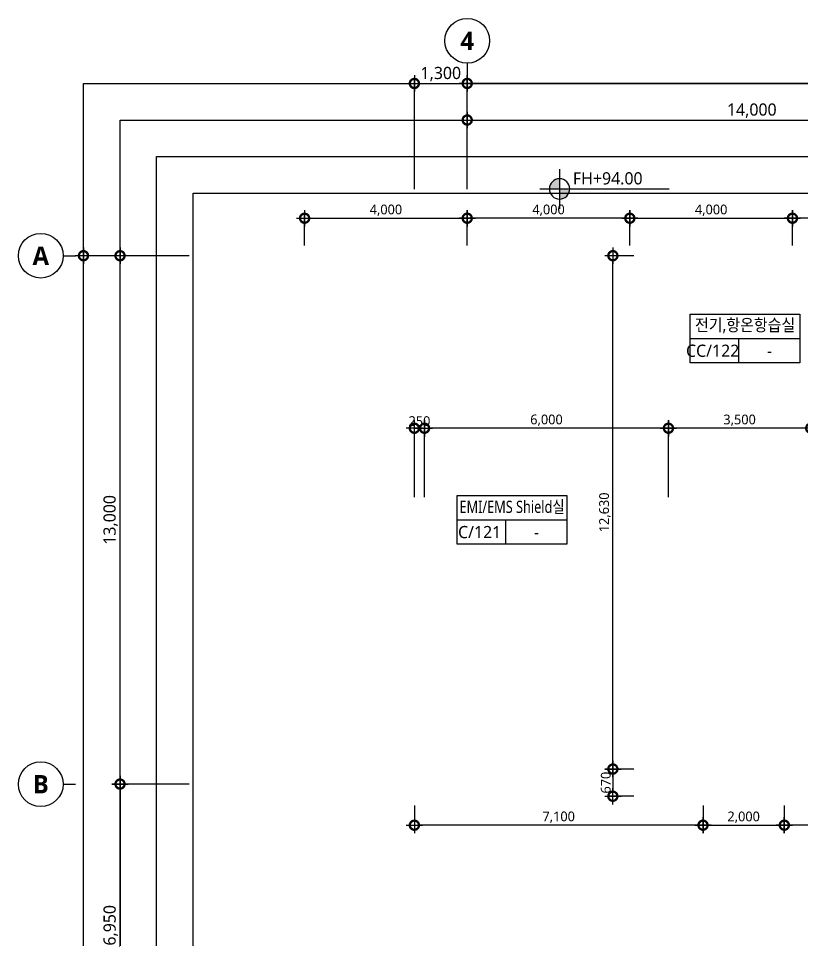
# Model space of a CAD drawing. Header units: millimetres. Extents: x 6046 to 249480, y 2179 to 57100.
# Drawn here: x 99570 to 118835, y 34436 to 57100 of the extents above; entities that cross this region are included whole.
import ezdxf
from ezdxf.enums import TextEntityAlignment as Align

# ---------------------------------------------------------------- set-up
doc = ezdxf.new("R2010")
doc.units = ezdxf.units.MM
doc.header["$LTSCALE"] = 100
doc.layers.get('DEFPOINTS').update_dxf_attribs({"color": 137})
for name, color, linetype in [('DIM', 7, 'Continuous'), ('DIM1', 7, 'Continuous'), ('SYM-BUB', 3, 'Continuous'), ('SYM-LEVEL', 7, 'Continuous'), ('TEXT-NOTE', 6, 'Continuous')]:
    doc.layers.add(name, color=color, linetype=linetype)
doc.layers.add('TEMP', color=171, linetype='Continuous', plot=False)
doc.styles.add('스타일1', font='malgun.ttf')
doc.styles.add('스타일2', font='malgunbd.ttf')
doc.dimstyles.new('GAUN-100', dxfattribs={"dimscale": 100, "dimtxt": 3, "dimasz": 1, "dimexe": 1, "dimexo": 1, "dimgap": 0.5, "dimtad": 1, "dimdec": 0, "dimzin": 1, "dimdsep": 46, "dimlunit": 6, "dimtxsty": '스타일1', "dimblk": 'GAUN-DOT', "dimcen": -2, "dimdle": 2, "dimclrd": 256, "dimclre": 256, "dimclrt": 3, "dimadec": 0, "dimazin": 0, "dimtfac": 1, "dimtdec": 0, "dimtix": 1, "dimtmove": 2, "dimatfit": 3, "dimldrblk": 'DOTSMALL', "dimfxl": 1, "dimtolj": 1, "dimtzin": 1, "dimarcsym": 0})
doc.dimstyles.new('GAUN-100-I', dxfattribs={"dimscale": 100, "dimtxt": 2.4, "dimasz": 1, "dimexe": 1, "dimexo": 1, "dimgap": 0.5, "dimtad": 1, "dimdec": 0, "dimzin": 1, "dimdsep": 46, "dimlunit": 6, "dimtxsty": '스타일1', "dimblk": 'GAUN-DOT', "dimcen": -2, "dimdle": 2, "dimclrd": 256, "dimclre": 256, "dimclrt": 4, "dimadec": 0, "dimazin": 0, "dimtfac": 1, "dimtdec": 0, "dimtix": 1, "dimtmove": 2, "dimatfit": 3, "dimldrblk": 'DOTSMALL', "dimfxl": 1, "dimtolj": 1, "dimtzin": 1, "dimarcsym": 0})

# ---------------------------------------------------------------- blocks, each defined once
blk = doc.blocks.new('GAUN-DOT')
at = {"linetype": 'ByBlock'}
for p, q in [((2, 0), (-2, 0)), ((0, -2), (0, 2))]:
    blk.add_line(p, q, dxfattribs=at)
at = {"const_width": 2.25}
blk.add_lwpolyline([(0, 0.28125, 1), (0, -0.28125, 1)], format="xyb", close=True, dxfattribs=at)
blk = doc.blocks.new('*D20')
at = {"layer": 'DEFPOINTS', "color": 0, "transparency": 16777216}
for p in [(124610, 54600), (110610, 52800), (124610, 52800)]:
    blk.add_point(p, dxfattribs=at)
at = {"layer": 'DIM', "lineweight": -2, "transparency": 16777216}
for p, q in [((110610, 52900), (110610, 54700)), ((124610, 52900), (124610, 54700)), ((110710, 54600), (124510, 54600))]:
    blk.add_line(p, q, dxfattribs=at)
at = {"layer": 'DIM', "lineweight": -2, "transparency": 16777216, "xscale": 100, "yscale": 100, "zscale": 100, "rotation": 180}
blk.add_blockref('GAUN-DOT', (110610, 54600), dxfattribs=at)
at = {"layer": 'DIM', "lineweight": -2, "transparency": 16777216, "xscale": 100, "yscale": 100, "zscale": 100}
blk.add_blockref('GAUN-DOT', (124610, 54600), dxfattribs=at)
at = {"layer": 'DIM', "color": 3, "transparency": 16777216, "insert": (117610, 54831), "char_height": 300, "attachment_point": 5, "style": '스타일1'}
blk.add_mtext('\\A1;14,000', dxfattribs=at)
blk = doc.blocks.new('_DotSmall')
at = {"color": 0, "linetype": 'ByBlock', "const_width": 0.5}
blk.add_lwpolyline([(-0.0625, 0, 1), (0.0625, 0, 1)], format="xyb", close=True, dxfattribs=at)
blk = doc.blocks.new('NEW_BUB')
at = {"layer": 'SYM-BUB', "color": 6}
blk.add_line((0, 3), (0, 0), dxfattribs=at)
blk.add_circle((0, 8.5), 5.5, dxfattribs=at)
at = {"layer": 'SYM-BUB', "color": 3, "style": '스타일2'}
blk.add_attdef('X', text='', height=4.5, dxfattribs=at).set_placement((0, 8.5), align=Align.MIDDLE)
blk = doc.blocks.new('*D21')
at = {"layer": 'DEFPOINTS', "color": 0, "transparency": 16777216}
for p in [(110610, 55500), (110610, 52800), (145610, 52800)]:
    blk.add_point(p, dxfattribs=at)
at = {"layer": 'DIM', "lineweight": -2, "transparency": 16777216}
for p, q in [((110610, 52900), (110610, 55600)), ((145610, 52900), (145610, 55600)), ((145510, 55500), (110710, 55500))]:
    blk.add_line(p, q, dxfattribs=at)
at = {"layer": 'DIM', "lineweight": -2, "transparency": 16777216, "xscale": 100, "yscale": 100, "zscale": 100, "rotation": 180}
blk.add_blockref('GAUN-DOT', (110610, 55500), dxfattribs=at)
at = {"layer": 'DIM', "lineweight": -2, "transparency": 16777216, "xscale": 100, "yscale": 100, "zscale": 100}
blk.add_blockref('GAUN-DOT', (145610, 55500), dxfattribs=at)
at = {"layer": 'DIM', "color": 3, "transparency": 16777216, "insert": (128110, 55730), "char_height": 300, "attachment_point": 5, "style": '스타일1'}
blk.add_mtext('\\A1;35,000', dxfattribs=at)
blk = doc.blocks.new('*D34')
at = {"layer": 'DEFPOINTS', "color": 0, "transparency": 16777216}
for p in [(101170, 51262), (103870, 51262), (103870, 8262)]:
    blk.add_point(p, dxfattribs=at)
at = {"layer": 'DIM', "lineweight": -2, "transparency": 16777216}
for p, q in [((103770, 51262), (101070, 51262)), ((101170, 8362), (101170, 51162)), ((103770, 8262), (101070, 8262))]:
    blk.add_line(p, q, dxfattribs=at)
at = {"layer": 'DIM', "lineweight": -2, "transparency": 16777216, "xscale": 100, "yscale": 100, "zscale": 100}
for p, rotation in [((101170, 51262), 90), ((101170, 8262), 270)]:
    blk.add_blockref('GAUN-DOT', p, dxfattribs=dict(at, rotation=rotation))
at = {"layer": 'DIM', "color": 3, "transparency": 16777216, "insert": (100940, 29762), "char_height": 300, "attachment_point": 5, "rotation": 90, "style": '스타일1'}
blk.add_mtext('\\A1;43,000', dxfattribs=at)
blk = doc.blocks.new('*D35')
at = {"layer": 'DEFPOINTS', "color": 0, "transparency": 16777216}
for p in [(102070, 51262), (103870, 51262), (103870, 38262)]:
    blk.add_point(p, dxfattribs=at)
at = {"layer": 'DIM', "lineweight": -2, "transparency": 16777216}
for p, q in [((103770, 51262), (101970, 51262)), ((102070, 38362), (102070, 51162)), ((103770, 38262), (101970, 38262))]:
    blk.add_line(p, q, dxfattribs=at)
at = {"layer": 'DIM', "lineweight": -2, "transparency": 16777216, "xscale": 100, "yscale": 100, "zscale": 100}
for p, rotation in [((102070, 51262), 90), ((102070, 38262), 270)]:
    blk.add_blockref('GAUN-DOT', p, dxfattribs=dict(at, rotation=rotation))
at = {"layer": 'DIM', "color": 3, "transparency": 16777216, "insert": (101839, 44762), "char_height": 300, "attachment_point": 5, "rotation": 90, "style": '스타일1'}
blk.add_mtext('\\A1;13,000', dxfattribs=at)
blk = doc.blocks.new('room')
at = {"layer": 'TEXT-NOTE'}
for p, q in [((0, 0), (0, 12)), ((0, 12), (27, 12)), ((27, 12), (27, 0)), ((0, 6), (27, 6)), ((12, 0), (12, 6)), ((27, 0), (0, 0))]:
    blk.add_line(p, q, dxfattribs=at)
at = {"layer": 'TEXT-NOTE', "color": 3, "style": '스타일1'}
for tag, p in [('실명', (13.5, 9.28)), ('101', (5.53, 3.02)), ('2400', (19.5, 3))]:
    blk.add_attdef(tag, text='', height=3, dxfattribs=at).set_placement(p, align=Align.MIDDLE)
blk = doc.blocks.new('*D48')
at = {"layer": 'DEFPOINTS', "color": 0, "transparency": 16777216}
for p in [(115560, 47017), (115560, 45217), (119060, 45217)]:
    blk.add_point(p, dxfattribs=at)
at = {"layer": 'DIM1', "lineweight": -2, "transparency": 16777216}
for p, q in [((115560, 45317), (115560, 47117)), ((118960, 47017), (115660, 47017)), ((119060, 45317), (119060, 47117))]:
    blk.add_line(p, q, dxfattribs=at)
at = {"layer": 'DIM1', "lineweight": -2, "transparency": 16777216, "xscale": 100, "yscale": 100, "zscale": 100, "rotation": 180}
blk.add_blockref('GAUN-DOT', (115560, 47017), dxfattribs=at)
at = {"layer": 'DIM1', "lineweight": -2, "transparency": 16777216, "xscale": 100, "yscale": 100, "zscale": 100}
blk.add_blockref('GAUN-DOT', (119060, 47017), dxfattribs=at)
at = {"layer": 'DIM1', "color": 4, "transparency": 16777216, "insert": (117310, 47211), "char_height": 240, "attachment_point": 5, "style": '스타일1'}
blk.add_mtext('\\A1;3,500', dxfattribs=at)
blk = doc.blocks.new('*D50')
at = {"layer": 'DEFPOINTS', "color": 0, "transparency": 16777216}
for p in [(109560, 47017), (109560, 45217), (115560, 45217)]:
    blk.add_point(p, dxfattribs=at)
at = {"layer": 'DIM1', "lineweight": -2, "transparency": 16777216}
for p, q in [((109560, 45317), (109560, 47117)), ((115460, 47017), (109660, 47017)), ((115560, 45317), (115560, 47117))]:
    blk.add_line(p, q, dxfattribs=at)
at = {"layer": 'DIM1', "lineweight": -2, "transparency": 16777216, "xscale": 100, "yscale": 100, "zscale": 100, "rotation": 180}
blk.add_blockref('GAUN-DOT', (109560, 47017), dxfattribs=at)
at = {"layer": 'DIM1', "lineweight": -2, "transparency": 16777216, "xscale": 100, "yscale": 100, "zscale": 100}
blk.add_blockref('GAUN-DOT', (115560, 47017), dxfattribs=at)
at = {"layer": 'DIM1', "color": 4, "transparency": 16777216, "insert": (112560, 47211), "char_height": 240, "attachment_point": 5, "style": '스타일1'}
blk.add_mtext('\\A1;6,000', dxfattribs=at)
blk = doc.blocks.new('*D51')
at = {"layer": 'DEFPOINTS', "color": 0, "transparency": 16777216}
for p in [(114808, 38632), (114193, 37962), (114808, 37962)]:
    blk.add_point(p, dxfattribs=at)
at = {"layer": 'DIM1', "lineweight": -2, "transparency": 16777216}
for p, q in [((114708, 38632), (114093, 38632)), ((114193, 38532), (114193, 38062)), ((114708, 37962), (114093, 37962))]:
    blk.add_line(p, q, dxfattribs=at)
at = {"layer": 'DIM1', "lineweight": -2, "transparency": 16777216, "xscale": 100, "yscale": 100, "zscale": 100}
for p, rotation in [((114193, 38632), 90), ((114193, 37962), 270)]:
    blk.add_blockref('GAUN-DOT', p, dxfattribs=dict(at, rotation=rotation))
at = {"layer": 'DIM1', "color": 4, "transparency": 16777216, "insert": (114019, 38297), "char_height": 240, "attachment_point": 5, "rotation": 90, "style": '스타일1'}
blk.add_mtext('\\A1;670', dxfattribs=at)
blk = doc.blocks.new('*D52')
at = {"layer": 'DEFPOINTS', "color": 0, "transparency": 16777216}
for p in [(114193, 51262), (114808, 51262), (114808, 38632)]:
    blk.add_point(p, dxfattribs=at)
at = {"layer": 'DIM1', "lineweight": -2, "transparency": 16777216}
for p, q in [((114708, 51262), (114093, 51262)), ((114193, 38732), (114193, 51162)), ((114708, 38632), (114093, 38632))]:
    blk.add_line(p, q, dxfattribs=at)
at = {"layer": 'DIM1', "lineweight": -2, "transparency": 16777216, "xscale": 100, "yscale": 100, "zscale": 100}
for p, rotation in [((114193, 51262), 90), ((114193, 38632), 270)]:
    blk.add_blockref('GAUN-DOT', p, dxfattribs=dict(at, rotation=rotation))
at = {"layer": 'DIM1', "color": 4, "transparency": 16777216, "insert": (113998, 44947), "char_height": 240, "attachment_point": 5, "rotation": 90, "style": '스타일1'}
blk.add_mtext('\\A1;12,630', dxfattribs=at)
blk = doc.blocks.new('*D57')
at = {"layer": 'DEFPOINTS', "color": 0, "transparency": 16777216}
for p in [(109560, 47017), (109310, 45217), (109560, 45217)]:
    blk.add_point(p, dxfattribs=at)
at = {"layer": 'DIM1', "lineweight": -2, "transparency": 16777216}
for p, q in [((109210, 47017), (109110, 47017)), ((109310, 45317), (109310, 47117)), ((109310, 47017), (109560, 47017)), ((109560, 45317), (109560, 47117)), ((109660, 47017), (109760, 47017))]:
    blk.add_line(p, q, dxfattribs=at)
at = {"layer": 'DIM1', "lineweight": -2, "transparency": 16777216, "xscale": 100, "yscale": 100, "zscale": 100}
blk.add_blockref('GAUN-DOT', (109310, 47017), dxfattribs=at)
at = {"layer": 'DIM1', "lineweight": -2, "transparency": 16777216, "xscale": 100, "yscale": 100, "zscale": 100, "rotation": 180}
blk.add_blockref('GAUN-DOT', (109560, 47017), dxfattribs=at)
at = {"layer": 'DIM1', "color": 4, "transparency": 16777216, "insert": (109435, 47191), "char_height": 240, "attachment_point": 5, "style": '스타일1'}
blk.add_mtext('\\A1;250', dxfattribs=at)
blk = doc.blocks.new('*D111')
at = {"layer": 'DEFPOINTS', "color": 0, "transparency": 16777216}
for p in [(110610, 55500), (109310, 52800), (110610, 52800)]:
    blk.add_point(p, dxfattribs=at)
at = {"layer": 'DIM', "lineweight": -2, "transparency": 16777216}
for p, q in [((109310, 52900), (109310, 55600)), ((110610, 52900), (110610, 55600)), ((109410, 55500), (110510, 55500))]:
    blk.add_line(p, q, dxfattribs=at)
at = {"layer": 'DIM', "lineweight": -2, "transparency": 16777216, "xscale": 100, "yscale": 100, "zscale": 100, "rotation": 180}
blk.add_blockref('GAUN-DOT', (109310, 55500), dxfattribs=at)
at = {"layer": 'DIM', "lineweight": -2, "transparency": 16777216, "xscale": 100, "yscale": 100, "zscale": 100}
blk.add_blockref('GAUN-DOT', (110610, 55500), dxfattribs=at)
at = {"layer": 'DIM', "color": 3, "transparency": 16777216, "insert": (109960, 55731), "char_height": 300, "attachment_point": 5, "style": '스타일1'}
blk.add_mtext('\\A1;1,300', dxfattribs=at)
blk = doc.blocks.new('*D158')
at = {"layer": 'DEFPOINTS', "color": 0, "transparency": 16777216}
for p in [(110610, 52184), (110610, 51409), (114610, 51409)]:
    blk.add_point(p, dxfattribs=at)
at = {"layer": 'DIM1', "lineweight": -2, "transparency": 16777216}
for p, q in [((110610, 51509), (110610, 52284)), ((114510, 52184), (110710, 52184)), ((114610, 51509), (114610, 52284))]:
    blk.add_line(p, q, dxfattribs=at)
at = {"layer": 'DIM1', "lineweight": -2, "transparency": 16777216, "xscale": 100, "yscale": 100, "zscale": 100, "rotation": 180}
blk.add_blockref('GAUN-DOT', (110610, 52184), dxfattribs=at)
at = {"layer": 'DIM1', "lineweight": -2, "transparency": 16777216, "xscale": 100, "yscale": 100, "zscale": 100}
blk.add_blockref('GAUN-DOT', (114610, 52184), dxfattribs=at)
at = {"layer": 'DIM1', "color": 4, "transparency": 16777216, "insert": (112610, 52378), "char_height": 240, "attachment_point": 5, "style": '스타일1'}
blk.add_mtext('\\A1;4,000', dxfattribs=at)
blk = doc.blocks.new('*D159')
at = {"layer": 'DEFPOINTS', "color": 0, "transparency": 16777216}
for p in [(110610, 52184), (106610, 51409), (110610, 51409)]:
    blk.add_point(p, dxfattribs=at)
at = {"layer": 'DIM1', "lineweight": -2, "transparency": 16777216}
for p, q in [((106610, 51509), (106610, 52284)), ((106710, 52184), (110510, 52184)), ((110610, 51509), (110610, 52284))]:
    blk.add_line(p, q, dxfattribs=at)
at = {"layer": 'DIM1', "lineweight": -2, "transparency": 16777216, "xscale": 100, "yscale": 100, "zscale": 100, "rotation": 180}
blk.add_blockref('GAUN-DOT', (106610, 52184), dxfattribs=at)
at = {"layer": 'DIM1', "lineweight": -2, "transparency": 16777216, "xscale": 100, "yscale": 100, "zscale": 100}
blk.add_blockref('GAUN-DOT', (110610, 52184), dxfattribs=at)
at = {"layer": 'DIM1', "color": 4, "transparency": 16777216, "insert": (108610, 52378), "char_height": 240, "attachment_point": 5, "style": '스타일1'}
blk.add_mtext('\\A1;4,000', dxfattribs=at)
blk = doc.blocks.new('*D178')
at = {"layer": 'DEFPOINTS', "color": 0, "transparency": 16777216}
for p in [(118410, 37837), (124185, 37837), (118410, 37250)]:
    blk.add_point(p, dxfattribs=at)
at = {"layer": 'DIM1', "lineweight": -2, "transparency": 16777216}
for p, q in [((118410, 37737), (118410, 37150)), ((124185, 37737), (124185, 37150)), ((124085, 37250), (118510, 37250))]:
    blk.add_line(p, q, dxfattribs=at)
at = {"layer": 'DIM1', "lineweight": -2, "transparency": 16777216, "xscale": 100, "yscale": 100, "zscale": 100, "rotation": 180}
blk.add_blockref('GAUN-DOT', (118410, 37250), dxfattribs=at)
at = {"layer": 'DIM1', "lineweight": -2, "transparency": 16777216, "xscale": 100, "yscale": 100, "zscale": 100}
blk.add_blockref('GAUN-DOT', (124185, 37250), dxfattribs=at)
at = {"layer": 'DIM1', "color": 4, "transparency": 16777216, "insert": (121297, 37442), "char_height": 240, "attachment_point": 5, "style": '스타일1'}
blk.add_mtext('\\A1;5,775', dxfattribs=at)
blk = doc.blocks.new('*D179')
at = {"layer": 'DEFPOINTS', "color": 0, "transparency": 16777216}
for p in [(116410, 37837), (118410, 37837), (118410, 37250)]:
    blk.add_point(p, dxfattribs=at)
at = {"layer": 'DIM1', "lineweight": -2, "transparency": 16777216}
for p, q in [((116410, 37737), (116410, 37150)), ((118410, 37737), (118410, 37150)), ((116510, 37250), (118310, 37250))]:
    blk.add_line(p, q, dxfattribs=at)
at = {"layer": 'DIM1', "lineweight": -2, "transparency": 16777216, "xscale": 100, "yscale": 100, "zscale": 100, "rotation": 180}
blk.add_blockref('GAUN-DOT', (116410, 37250), dxfattribs=at)
at = {"layer": 'DIM1', "lineweight": -2, "transparency": 16777216, "xscale": 100, "yscale": 100, "zscale": 100}
blk.add_blockref('GAUN-DOT', (118410, 37250), dxfattribs=at)
at = {"layer": 'DIM1', "color": 4, "transparency": 16777216, "insert": (117410, 37444), "char_height": 240, "attachment_point": 5, "style": '스타일1'}
blk.add_mtext('\\A1;2,000', dxfattribs=at)
blk = doc.blocks.new('*D180')
at = {"layer": 'DEFPOINTS', "color": 0, "transparency": 16777216}
for p in [(109310, 37837), (116410, 37837), (109310, 37250)]:
    blk.add_point(p, dxfattribs=at)
at = {"layer": 'DIM1', "lineweight": -2, "transparency": 16777216}
for p, q in [((109310, 37737), (109310, 37150)), ((116410, 37737), (116410, 37150)), ((116310, 37250), (109410, 37250))]:
    blk.add_line(p, q, dxfattribs=at)
at = {"layer": 'DIM1', "lineweight": -2, "transparency": 16777216, "xscale": 100, "yscale": 100, "zscale": 100, "rotation": 180}
blk.add_blockref('GAUN-DOT', (109310, 37250), dxfattribs=at)
at = {"layer": 'DIM1', "lineweight": -2, "transparency": 16777216, "xscale": 100, "yscale": 100, "zscale": 100}
blk.add_blockref('GAUN-DOT', (116410, 37250), dxfattribs=at)
at = {"layer": 'DIM1', "color": 4, "transparency": 16777216, "insert": (112860, 37445), "char_height": 240, "attachment_point": 5, "style": '스타일1'}
blk.add_mtext('\\A1;7,100', dxfattribs=at)
blk = doc.blocks.new('*D241')
at = {"layer": 'DEFPOINTS', "color": 0, "transparency": 16777216}
for p in [(118610, 52184), (114610, 51409), (118610, 51409)]:
    blk.add_point(p, dxfattribs=at)
at = {"layer": 'DIM1', "lineweight": -2, "transparency": 16777216}
for p, q in [((114610, 51509), (114610, 52284)), ((114710, 52184), (118510, 52184)), ((118610, 51509), (118610, 52284))]:
    blk.add_line(p, q, dxfattribs=at)
at = {"layer": 'DIM1', "lineweight": -2, "transparency": 16777216, "xscale": 100, "yscale": 100, "zscale": 100, "rotation": 180}
blk.add_blockref('GAUN-DOT', (114610, 52184), dxfattribs=at)
at = {"layer": 'DIM1', "lineweight": -2, "transparency": 16777216, "xscale": 100, "yscale": 100, "zscale": 100}
blk.add_blockref('GAUN-DOT', (118610, 52184), dxfattribs=at)
at = {"layer": 'DIM1', "color": 4, "transparency": 16777216, "insert": (116610, 52378), "char_height": 240, "attachment_point": 5, "style": '스타일1'}
blk.add_mtext('\\A1;4,000', dxfattribs=at)
blk = doc.blocks.new('*D242')
at = {"layer": 'DEFPOINTS', "color": 0, "transparency": 16777216}
for p in [(118610, 52184), (118610, 51409), (122610, 51409)]:
    blk.add_point(p, dxfattribs=at)
at = {"layer": 'DIM1', "lineweight": -2, "transparency": 16777216}
for p, q in [((118610, 51509), (118610, 52284)), ((122510, 52184), (118710, 52184)), ((122610, 51509), (122610, 52284))]:
    blk.add_line(p, q, dxfattribs=at)
at = {"layer": 'DIM1', "lineweight": -2, "transparency": 16777216, "xscale": 100, "yscale": 100, "zscale": 100, "rotation": 180}
blk.add_blockref('GAUN-DOT', (118610, 52184), dxfattribs=at)
at = {"layer": 'DIM1', "lineweight": -2, "transparency": 16777216, "xscale": 100, "yscale": 100, "zscale": 100}
blk.add_blockref('GAUN-DOT', (122610, 52184), dxfattribs=at)
at = {"layer": 'DIM1', "color": 4, "transparency": 16777216, "insert": (120610, 52378), "char_height": 240, "attachment_point": 5, "style": '스타일1'}
blk.add_mtext('\\A1;4,000', dxfattribs=at)
blk = doc.blocks.new('LEVEL1')
at = {"layer": 'SYM-LEVEL'}
h = blk.add_hatch(color=6, dxfattribs=at)
edge = h.paths.add_edge_path()
edge.add_ellipse((4.87, 0), major_axis=(1.77, 1.77), ratio=1, start_angle=405, end_angle=495)
edge.add_line((2.37, 0), (4.87, 0))
edge.add_line((4.87, 0), (4.87, 2.5))
edge = h.paths.add_edge_path()
edge.add_ellipse((4.87, 0), major_axis=(1.77, 1.77), ratio=1, start_angle=225, end_angle=315)
edge.add_line((7.37, 0), (4.87, 0))
edge.add_line((4.87, 0), (4.87, -2.5))
at = {"layer": 'SYM-LEVEL', "color": 6}
for p, q in [((4.87, 4.87), (4.87, -4.87)), ((0, 0), (9.74, 0)), ((9.07, 0), (31.8, 0))]:
    blk.add_line(p, q, dxfattribs=at)
blk.add_ellipse((4.87, 0), major_axis=(1.77, 1.77), ratio=1, start_param=5.497787, end_param=11.780972, dxfattribs=at)
at = {"layer": 'SYM-LEVEL', "color": 3, "style": '스타일1'}
for tag, p in [('1층-바닥마감', (8.16, 1.11)), ('EL-+100', (8.16, -3.93))]:
    blk.add_attdef(tag, p, '', height=3, dxfattribs=at)
blk = doc.blocks.new('*D314')
at = {"layer": 'DEFPOINTS', "color": 0, "transparency": 16777216}
for p in [(103870, 38262), (102070, 31312), (103870, 31312)]:
    blk.add_point(p, dxfattribs=at)
at = {"layer": 'DIM', "lineweight": -2, "transparency": 16777216}
for p, q in [((103770, 38262), (101970, 38262)), ((102070, 38162), (102070, 31412)), ((103770, 31312), (101970, 31312))]:
    blk.add_line(p, q, dxfattribs=at)
at = {"layer": 'DIM', "lineweight": -2, "transparency": 16777216, "xscale": 100, "yscale": 100, "zscale": 100}
for p, rotation in [((102070, 38262), 90), ((102070, 31312), 270)]:
    blk.add_blockref('GAUN-DOT', p, dxfattribs=dict(at, rotation=rotation))
at = {"layer": 'DIM', "color": 3, "transparency": 16777216, "insert": (101840, 34787), "char_height": 300, "attachment_point": 5, "rotation": 90, "style": '스타일1'}
blk.add_mtext('\\A1;6,950', dxfattribs=at)

msp = doc.modelspace()

# ---------------------------------------------------------------- linework, layer by layer
at = {"layer": 'TEMP'}
for points in [[(101170.3, 55500), (156550, 55500), (156550, 3900), (101170.3, 3900)], [(102070.3, 54600), (155650, 54600), (155650, 4800), (102070.3, 4800)], [(102970.3, 53700), (154750, 53700), (154750, 5700), (102970.3, 5700)], [(103870.3, 52800), (153850, 52800), (153850, 6600), (103870.3, 6600)], [(103870.3, 52800), (153850, 52800), (153850, 6600), (103870.3, 6600)]]:
    msp.add_lwpolyline(points, close=True, dxfattribs=at)

# ---------------------------------------------------------------- block references
at = {"layer": 'SYM-BUB', "xscale": 100, "yscale": 100, "zscale": 100}
msp.add_blockref('NEW_BUB', (110609.9, 55700), dxfattribs=at).add_auto_attribs({'X': '4'})
at = {"layer": 'SYM-BUB'}
ref = msp.add_blockref('NEW_BUB', (100970.3, 51262.2), dxfattribs=dict(at, xscale=100, yscale=100, zscale=100, rotation=90))
ref.add_attrib('X', 'A', dxfattribs={"color": 3, "height": 450, "style": '스타일2'}).set_placement((100120.3, 51262.2), align=Align.MIDDLE)
ref = msp.add_blockref('NEW_BUB', (100970.3, 38259.1), dxfattribs=dict(at, xscale=100, yscale=100, zscale=100, rotation=90))
ref.add_attrib('X', 'B', dxfattribs={"color": 3, "height": 450, "style": '스타일2'}).set_placement((100120.3, 38259.1), align=Align.MIDDLE)
at = {"layer": 'SYM-LEVEL'}
ref = msp.add_blockref('LEVEL1', (112394.2, 52905.3), dxfattribs=dict(at, xscale=100, yscale=100, zscale=100))
ref.add_attrib('1층-바닥마감', 'FH+94.00', (113209.9, 53015.8), dxfattribs={"color": 3, "height": 300, "style": '스타일1'})
at = {"layer": 'TEXT-NOTE'}
ref = msp.add_blockref('room', (116095.1, 48622.1), dxfattribs=dict(at, xscale=100, yscale=100, zscale=100))
ref.add_attrib('2400', '-', dxfattribs={"color": 3, "height": 300, "style": '스타일1'}).set_placement((118045.1, 48922.1), align=Align.MIDDLE_CENTER)
ref.add_attrib('101', 'CC/122', dxfattribs={"color": 3, "height": 300, "style": '스타일1'}).set_placement((116647.7, 48923.9), align=Align.MIDDLE)
ref.add_attrib('실명', '전기,항온항습실', dxfattribs={"color": 3, "height": 300, "style": '스타일1', "width": 0.9}).set_placement((117445.1, 49550.4), align=Align.MIDDLE)
ref = msp.add_blockref('room', (110363.4, 44160.5), dxfattribs=dict(at, xscale=100, yscale=100, zscale=100))
ref.add_attrib('2400', '-', dxfattribs={"color": 3, "height": 300, "style": '스타일1'}).set_placement((112313.4, 44460.5), align=Align.MIDDLE_CENTER)
ref.add_attrib('101', 'C/121', dxfattribs={"color": 3, "height": 300, "style": '스타일1'}).set_placement((110916, 44462.3), align=Align.MIDDLE)
ref.add_attrib('실명', 'EMI/EMS Shield실', dxfattribs={"color": 3, "height": 300, "style": '스타일1', "width": 0.8}).set_placement((111713.4, 45088.7), align=Align.MIDDLE)

# ---------------------------------------------------------------- dimensions: what is measured, and where the dimension line sits
at = {"layer": 'DIM'}
for base, p1, p2, angle, picture, middle in [((110609.9, 55500), (109309.9, 52800), (110609.9, 52800), 180, '*D111', (109959.9, 55731)), ((124609.9, 54600), (110609.9, 52800), (124609.9, 52800), 180, '*D20', (117609.9, 54831)), ((101170.3, 51262.2), (103870.3, 8262.2), (103870.3, 51262.2), 270, '*D34', (100940.1, 29762.2)), ((102070.3, 51262.2), (103870.3, 38262.2), (103870.3, 51262.2), 270, '*D35', (101839.3, 44762.2)), ((102070.3, 31312.2), (103870.3, 38262.2), (103870.3, 31312.2), 90, '*D314', (101840.1, 34787.2))]:
    dim = msp.add_linear_dim(base=base, p1=p1, p2=p2, angle=angle, dimstyle='GAUN-100', dxfattribs=at)
    dim.commit()
    dim.dimension.update_dxf_attribs({"geometry": picture, "text_midpoint": middle})
dim = msp.add_linear_dim(base=(110609.9, 55500), p1=(145609.9, 52800), p2=(110609.9, 52800), dimstyle='GAUN-100', dxfattribs=at)
dim.commit()
dim.dimension.update_dxf_attribs({"geometry": '*D21', "text_midpoint": (128109.9, 55730.2)})
at = {"layer": 'DIM1'}
for base, p1, p2, picture, middle in [((110609.9, 52183.7), (106609.9, 51409.2), (110609.9, 51409.2), '*D159', (108609.9, 52377.9)), ((118609.9, 52183.7), (114609.9, 51409.2), (118609.9, 51409.2), '*D241', (116609.9, 52377.9)), ((109559.5, 47017.1), (115559.5, 45217.1), (109559.5, 45217.1), '*D50', (112559.5, 47211.2)), ((115559.5, 47017.1), (119059.5, 45217.1), (115559.5, 45217.1), '*D48', (117309.5, 47211.2)), ((109309.9, 37250.3), (116409.9, 37837.2), (109309.9, 37837.2), '*D180', (112859.9, 37445)), ((118409.9, 37250.3), (124184.9, 37837.2), (118409.9, 37837.2), '*D178', (121297.4, 37442.4))]:
    dim = msp.add_linear_dim(base=base, p1=p1, p2=p2, dimstyle='GAUN-100-I', dxfattribs=at)
    dim.commit()
    dim.dimension.update_dxf_attribs({"geometry": picture, "text_midpoint": middle})
for base, p1, p2, angle, picture, middle in [((110609.9, 52183.7), (114609.9, 51409.2), (110609.9, 51409.2), 180, '*D158', (112609.9, 52377.9)), ((118609.9, 52183.7), (122609.9, 51409.2), (118609.9, 51409.2), 180, '*D242', (120609.9, 52377.9)), ((114193.1, 51262.2), (114807.6, 38631.8), (114807.6, 51262.2), 270, '*D52', (113998.4, 44947)), ((109559.5, 47017.1), (109309.9, 45217.1), (109559.5, 45217.1), 180, '*D57', (109434.7, 47191.1)), ((114193.1, 37962.2), (114807.6, 38631.8), (114807.6, 37962.2), 90, '*D51', (114019.2, 38297)), ((118409.9, 37250.3), (116409.9, 37837.2), (118409.9, 37837.2), 180, '*D179', (117409.9, 37444.4))]:
    dim = msp.add_linear_dim(base=base, p1=p1, p2=p2, angle=angle, dimstyle='GAUN-100-I', dxfattribs=at)
    dim.commit()
    dim.dimension.update_dxf_attribs({"geometry": picture, "text_midpoint": middle})

doc.saveas('drawing.dxf')
